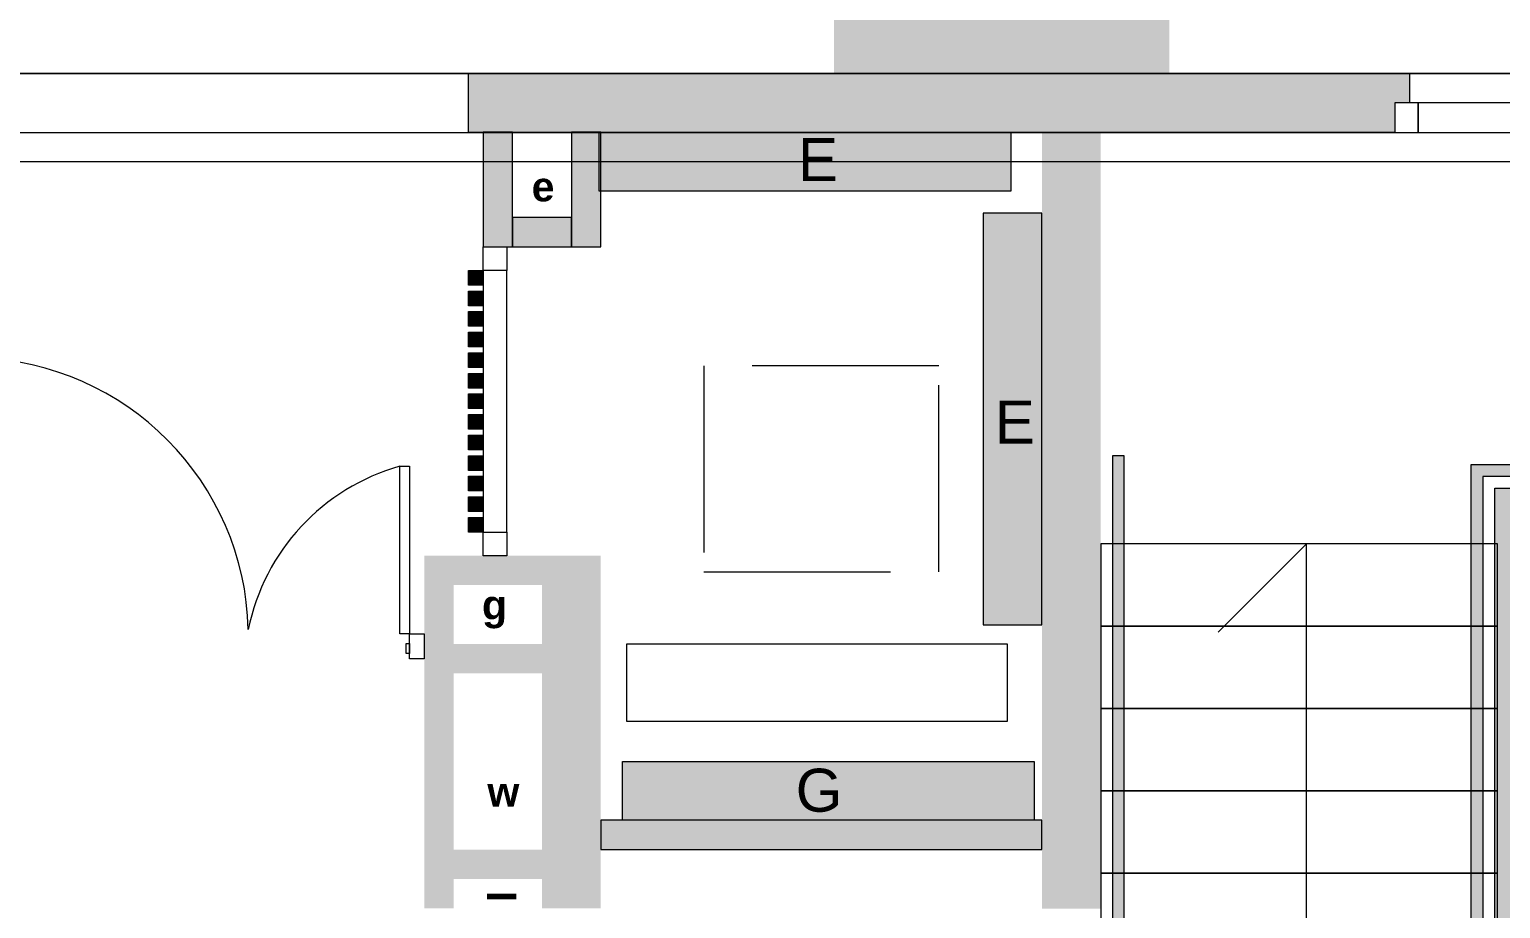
# Model space of a CAD drawing. Header units: millimetres. Extents: x 475159934 to 476245151, y 4620917055 to 4621447368.
# Drawn here: x 475283481 to 475288484, y 4621003450 to 4621006440 of the extents above; entities that cross this region are included whole.
import ezdxf

# ---------------------------------------------------------------- set-up
doc = ezdxf.new("R2010")
doc.units = ezdxf.units.MM
doc.header["$MEASUREMENT"] = 0
doc.linetypes.add('Long Dashed', pattern=[1058.333302, 634.99999, -423.333311])
for name, color, linetype, lineweight, true_color in [('0_Pen_No__8_Pen_No__11', 7, 'Continuous', 0, 0x636466), ('New_2D Drafting - General_Pen_No__250_Pen_No__17', 7, 'Continuous', 0, 0xa68068), ('New_2D Drafting - General_Pen_No__250_Pen_No__7_Pen_No__252', 7, 'Continuous', 0, 0x666666)]:
    doc.layers.add(name, color=color, linetype=linetype, lineweight=lineweight, true_color=true_color)
for name, color, linetype, lineweight in [('0_Pen_No__8_Pen_No__7', 7, 'Continuous', 0), ('2D Drafting - General_Pen_No__1_Pen_No__7', 7, 'Continuous', 0), ('2D Drafting - General_Pen_No__250_Pen_No__7_Pen_No__154', 154, 'Continuous', 0), ('2D Drafting - General_Pen_No__250_Pen_No__7_Pen_No__250', 7, 'Continuous', 0), ('2D Drafting - General_Pen_No__250_Pen_No__7_Pen_No__7', 7, 'Continuous', 0), ('a-iataki_Pen_No__1_Pen_No__1', 1, 'Continuous', 0), ('Doors_Pen_No__7_Pen_No__7', 7, 'Continuous', 0), ('G-Anno-Nplt_Pen_No__7', 7, 'Continuous', 0), ('gegmebi_Pen_No__7_Pen_No__7', 7, 'Continuous', 0), ('New_._Pen_No__1', 1, 'Continuous', 0), ('New_2D Drafting - General_Pen_No__1', 1, 'Continuous', 0), ('New_2D Drafting - General_Pen_No__250_Pen_No__7_Pen_No__235', 235, 'Continuous', 0), ('New_2D Drafting - General_Pen_No__250_Pen_No__7_Pen_No__250', 7, 'Continuous', 0), ('New_2D Drafting - General_Pen_No__250_Pen_No__7_Pen_No__7', 7, 'Continuous', 0), ('New_2D Drafting - General_Pen_No__30_Pen_No__9_Pen_No__9_Pen_No__250', 7, 'Continuous', 0), ('New_2D Drafting - General_Pen_No__30_Pen_No__9_Pen_No__9_Pen_No__4', 7, 'Continuous', 0), ('New_2D Drafting - General_Pen_No__30_Pen_No__9_Pen_No__9_Pen_No__7', 7, 'Continuous', 0), ('New_2D Drafting - General_Pen_No__4', 7, 'Continuous', 0), ('New_Structural - Bearing_Pen_No__250', 7, 'Continuous', 0), ('New_Structural - Bearing_Pen_No__4', 7, 'Continuous', 0), ('New_Structural - Bearing_Pen_No__7', 7, 'Continuous', 0), ('zoma_Pen_No__142', 142, 'Continuous', 0), ('zoma_Pen_No__5_Pen_No__5', 5, 'Continuous', 0)]:
    doc.layers.add(name, color=color, linetype=linetype, lineweight=lineweight)
doc.layers.add('zoma', color=7, linetype='Continuous')
doc.styles.add('GENERATED_STYLE_3', font='arial.ttf')
doc.styles.add('GENERATED_STYLE_8', font='arialbd.ttf')
doc.dimstyles.new('GENERATED_STYLE__3', dxfattribs={"dimtxt": 200, "dimasz": 64.421331, "dimexe": 0.18, "dimexo": 3, "dimgap": 0, "dimtad": 1, "dimtih": 1, "dimtoh": 1, "dimlfac": 0.001, "dimzin": 0, "dimdsep": 46, "dimtxsty": 'GENERATED_STYLE_3', "dimblk": 'ARROWHEAD_2', "dimblk1": 'ARROWHEAD_2', "dimblk2": 'ARROWHEAD_2', "dimcen": 0.09, "dimclrd": 142, "dimclre": 142, "dimclrt": 142, "dimadec": 0, "dimazin": 0, "dimtfac": 1, "dimtdec": 4, "dimtmove": 0, "dimatfit": 3, "dimfxl": 1, "dimtolj": 1, "dimtzin": 0, "dimarcsym": 0})
doc.dimstyles.new('GENERATED_STYLE__6', dxfattribs={"dimtxt": 200, "dimasz": 64.421331, "dimexe": 0.18, "dimexo": 3, "dimgap": 0, "dimtad": 1, "dimlfac": 0.001, "dimzin": 0, "dimdsep": 46, "dimtxsty": 'GENERATED_STYLE_3', "dimblk": 'ARROWHEAD_2', "dimblk1": 'ARROWHEAD_2', "dimblk2": 'ARROWHEAD_2', "dimcen": 0.09, "dimclrd": 142, "dimclre": 142, "dimclrt": 142, "dimadec": 0, "dimazin": 0, "dimtfac": 1, "dimtdec": 4, "dimtmove": 0, "dimatfit": 3, "dimfxl": 1, "dimtolj": 1, "dimtzin": 0, "dimarcsym": 0})

# ---------------------------------------------------------------- blocks, each defined once
blk = doc.blocks.new('*D1600', base_point=(475826095.8, 4621095193.2))
at = {"layer": 'zoma_Pen_No__142', "color": 142, "linetype": 'Continuous', "lineweight": 0, "transparency": 16777216}
for p, q in [((475283324.3, 4621009031.1), (475283324.3, 4621009158.3)), ((475289824.3, 4621009031.1), (475289824.3, 4621009158.3)), ((475283348.8, 4621009137.1), (475283299.9, 4621009052.3)), ((475289848.8, 4621009137.1), (475289799.9, 4621009052.3)), ((475283324.3, 4621009094.7), (475289824.3, 4621009094.7))]:
    blk.add_line(p, q, dxfattribs=at)
at = {"layer": 'zoma_Pen_No__142', "color": 142, "lineweight": 0, "transparency": 16777216, "char_height": 200, "attachment_point": 7, "style": 'GENERATED_STYLE_3'}
for s, insert in [('\\A1;{\\pql;\\fArial|b0|i0|c204|p0;\\W1.000000;6.50}', (475286307.4, 4621009134.7)), ('\\A1;{\\pql;\\fArial|b0|i0|c204|p0;\\W1.000000;0.40}', (475289266, 4621009134.7))]:
    blk.add_mtext(s, dxfattribs=dict(at, insert=insert))
blk = doc.blocks.new('ARROWHEAD_2')
at = {"color": 0, "linetype": 'Continuous', "lineweight": 0}
for p, q in [((0, 0), (-1, 0)), ((-0.378, -0.655), (0.378, 0.655))]:
    blk.add_line(p, q, dxfattribs=at)
blk = doc.blocks.new('*D1607', base_point=(475826095.8, 4621095193.2))
at = {"layer": 'zoma_Pen_No__142', "color": 142, "linetype": 'Continuous', "lineweight": 0, "transparency": 16777216}
for p, q in [((475299242.6, 4621006265.8), (475299157.9, 4621006314.7)), ((475299200.3, 4621006290.2), (475299200.3, 4621006331.7)), ((475299263.8, 4621006290.2), (475299136.7, 4621006290.2)), ((475299200.3, 4620986935.6), (475299200.3, 4621006290.2)), ((475299263.8, 4620986935.6), (475299136.7, 4620986935.6)), ((475299157.9, 4620986960.1), (475299242.6, 4620986911.1)), ((475299200.3, 4620986894.2), (475299200.3, 4620986935.6))]:
    blk.add_line(p, q, dxfattribs=at)
at = {"layer": 'zoma_Pen_No__142', "color": 142, "lineweight": 0, "transparency": 16777216, "insert": (475299160.3, 4620996269.7), "char_height": 200, "attachment_point": 7, "rotation": 90, "style": 'GENERATED_STYLE_3'}
blk.add_mtext('\\A1;{\\pql;\\fArial|b0|i0|c204|p0;\\W1.000000;19.35}', dxfattribs=at)
blk = doc.blocks.new('*D1617', base_point=(475826095.8, 4621095193.2))
at = {"layer": 'zoma_Pen_No__142', "color": 142, "linetype": 'Continuous', "lineweight": 0, "transparency": 16777216}
for p, q in [((475298377.3, 4621005914.7), (475298462.1, 4621005865.8)), ((475298483.3, 4621005890.2), (475298356.1, 4621005890.2)), ((475298419.7, 4621002135.6), (475298419.7, 4621005890.2)), ((475298377.3, 4621002160.1), (475298462.1, 4621002111.1)), ((475298483.3, 4621002135.6), (475298356.1, 4621002135.6))]:
    blk.add_line(p, q, dxfattribs=at)
at = {"layer": 'zoma_Pen_No__142', "color": 142, "lineweight": 0, "transparency": 16777216, "char_height": 200, "attachment_point": 7, "rotation": 90, "style": 'GENERATED_STYLE_3'}
for s, insert in [('\\A1;{\\pql;\\fArial|b0|i0|c204|p0;\\W1.000000;0.40}', (475298379.7, 4621005331.9)), ('\\A1;{\\pql;\\fArial|b0|i0|c204|p0;\\W1.000000;3.75}', (475298379.7, 4621003746))]:
    blk.add_mtext(s, dxfattribs=dict(at, insert=insert))
blk = doc.blocks.new('*D1618', base_point=(475826095.8, 4621095193.2))
at = {"layer": 'zoma_Pen_No__142', "color": 142, "linetype": 'Continuous', "lineweight": 0, "transparency": 16777216}
for p, q in [((475298462.1, 4621006265.8), (475298377.3, 4621006314.7)), ((475298419.7, 4621006290.2), (475298419.7, 4621006331.7)), ((475298483.3, 4621006290.2), (475298356.1, 4621006290.2)), ((475298419.7, 4621005890.2), (475298419.7, 4621006290.2)), ((475298377.3, 4621005914.7), (475298462.1, 4621005865.8)), ((475298483.3, 4621005890.2), (475298356.1, 4621005890.2))]:
    blk.add_line(p, q, dxfattribs=at)

msp = doc.modelspace()

# ---------------------------------------------------------------- hatches: boundary and pattern name
at = {"layer": '0_Pen_No__8_Pen_No__11', "linetype": 'Continuous', "lineweight": 0, "true_color": 0x636466}
for points in [[(475286818.387, 4621006090.425), (475286818.386, 4621005890.425), (475285418.432, 4621005890.435), (475285418.433, 4621006090.435)], [(475286924.277, 4621005815.67), (475286724.277, 4621005815.669), (475286724.286, 4621004415.715), (475286924.286, 4621004415.717)], [(475286898.105, 4621003950.474), (475286898.105, 4621003750.474), (475285498.151, 4621003750.474), (475285498.151, 4621003950.474)]]:
    msp.add_hatch(color=251, dxfattribs=at).paths.add_polyline_path(points)
at = {"layer": '2D Drafting - General_Pen_No__250_Pen_No__7_Pen_No__154', "linetype": 'Continuous', "lineweight": 0}
msp.add_hatch(color=154, dxfattribs=at).paths.add_polyline_path([(475288174.291, 4621006190.287), (475288124.448, 4621006190.287), (475288124.448, 4621006090.239), (475284974.017, 4621006090.239), (475284974.017, 4621006290.239), (475288174.291, 4621006290.239)])
at = {"layer": '2D Drafting - General_Pen_No__250_Pen_No__7_Pen_No__7', "linetype": 'Continuous', "lineweight": 0}
for points in [[(475285324.286, 4621006090.421), (475285324.286, 4621005700.464), (475285424.286, 4621005700.464), (475285424.286, 4621006090.421)], [(475286924.285, 4621006090.239), (475286924.285, 4621003450.207), (475287124.285, 4621003450.207), (475287124.285, 4621006090.239)], [(475285424.285, 4621004650.474), (475285224.285, 4621004650.474), (475285224.285, 4621003450.474), (475285424.285, 4621003450.474)]]:
    msp.add_hatch(color=7, dxfattribs=at).paths.add_polyline_path(points)
at = {"layer": 'New_2D Drafting - General_Pen_No__1', "linetype": 'Continuous', "lineweight": 0}
msp.add_hatch(color=1, dxfattribs=at).paths.add_polyline_path([(475287164.343, 4621002150.197), (475287204.343, 4621002150.197), (475287204.343, 4621004990.197), (475287164.343, 4621004990.197)])
h = msp.add_hatch(color=1, dxfattribs=at)
h.paths.add_polyline_path([(475288764.343, 4621002220.089), (475288384.343, 4621002220.089), (475288384.343, 4621002350.197), (475288384.343, 4621004960.104), (475288764.343, 4621004960.104)])
h.paths.add_polyline_path([(475288424.343, 4621002260.089), (475288724.343, 4621002260.089), (475288724.343, 4621004920.104), (475288424.343, 4621004920.104)], flags=0)
h = msp.add_hatch(color=1, dxfattribs=at)
h.paths.add_polyline_path([(475288684.343, 4621002300.089), (475288464.343, 4621002300.089), (475288464.343, 4621004880.104), (475288684.343, 4621004880.104)])
h.paths.add_polyline_path([(475288624.343, 4621002360.089), (475288624.343, 4621004820.104), (475288524.343, 4621004820.104), (475288524.343, 4621002360.089)], flags=0)
at = {"layer": 'New_2D Drafting - General_Pen_No__250_Pen_No__17', "linetype": 'Continuous', "lineweight": 0, "true_color": 0xa68068}
for points in [[(475285024.285, 4621005570.474), (475285024.285, 4621005620.474), (475284974.285, 4621005620.474), (475284974.285, 4621005570.474)], [(475285024.285, 4621005500.474), (475285024.285, 4621005550.474), (475284974.285, 4621005550.474), (475284974.285, 4621005500.474)], [(475285024.285, 4621005430.474), (475285024.285, 4621005480.474), (475284974.285, 4621005480.474), (475284974.285, 4621005430.474)], [(475285024.285, 4621005360.474), (475285024.285, 4621005410.474), (475284974.285, 4621005410.474), (475284974.285, 4621005360.474)], [(475285024.285, 4621005290.474), (475285024.285, 4621005340.474), (475284974.285, 4621005340.474), (475284974.285, 4621005290.474)], [(475284974.285, 4621005270.474), (475284974.285, 4621005220.474), (475285024.285, 4621005220.474), (475285024.285, 4621005270.474)], [(475285024.285, 4621005150.474), (475285024.285, 4621005200.474), (475284974.285, 4621005200.474), (475284974.285, 4621005150.474)], [(475285024.285, 4621005080.474), (475285024.285, 4621005130.474), (475284974.285, 4621005130.474), (475284974.285, 4621005080.474)], [(475285024.285, 4621005010.474), (475285024.285, 4621005060.474), (475284974.285, 4621005060.474), (475284974.285, 4621005010.474)], [(475285024.285, 4621004940.474), (475285024.285, 4621004990.474), (475284974.285, 4621004990.474), (475284974.285, 4621004940.474)], [(475285024.285, 4621004870.474), (475285024.285, 4621004920.474), (475284974.285, 4621004920.474), (475284974.285, 4621004870.474)], [(475285024.285, 4621004800.474), (475285024.285, 4621004850.474), (475284974.285, 4621004850.474), (475284974.285, 4621004800.474)], [(475284974.285, 4621004780.474), (475284974.285, 4621004730.474), (475285024.285, 4621004730.474), (475285024.285, 4621004780.474)]]:
    msp.add_hatch(color=45, dxfattribs=at).paths.add_polyline_path(points)
at = {"layer": 'New_2D Drafting - General_Pen_No__250_Pen_No__7_Pen_No__235', "linetype": 'Continuous', "lineweight": 0, "true_color": 0x3f1f2f}
msp.add_hatch(color=249, dxfattribs=at).paths.add_polyline_path([(475244282.773, 4621010543.478, 0.32168845), (475243262.96, 4621009122.415), (475243262.96, 4621002135.601), (475244152.204, 4621002135.601), (475244152.204, 4621008831.724, -0.32168845), (475244832.079, 4621009779.099), (475247789.342, 4621010778.379), (475251048.431, 4621011879.647), (475264825.015, 4621016534.85), (475264825.015, 4621006290.236), (475265670.405, 4621006290.236), (475265725.162, 4621006290.236), (475265725.162, 4621016845.436), (475286217.575, 4621016845.436), (475286217.575, 4621012037.196), (475286217.575, 4621009163.716), (475286217.575, 4621006290.236), (475287357.791, 4621006290.236), (475287357.791, 4621010759.269), (475287357.791, 4621012085.341), (475287357.791, 4621016845.436), (475291232.403, 4621016845.436), (475292838.473, 4621016551.56), (475294631.036, 4621016223.56), (475298769.84, 4621015466.248), (475299617.458, 4621015311.152), (475302103.942, 4621014856.18, -0.36214705), (475302923.952, 4621013872.511), (475302923.952, 4620991290.299), (475338673.946, 4620991290.299), (475338673.946, 4620982410.587), (475328974.381, 4620982410.587), (475271015.903, 4620982410.587), (475271015.903, 4620982931.767), (475270015.605, 4620982931.767), (475270015.605, 4620982410.587), (475270015.605, 4620981410.587), (475329174.799, 4620981410.587), (475339673.946, 4620981410.587), (475339673.946, 4620982410.587), (475339673.946, 4620989798.783), (475339673.946, 4620992290.299), (475303923.952, 4620992290.299), (475303923.952, 4621014187.663, 0.36214705), (475302693.937, 4621015663.166), (475298439.62, 4621016441.614), (475291314.066, 4621017745.436), (475265842.794, 4621017745.436, 0.08164597), (475265362.607, 4621017666.499)])
at = {"layer": 'New_2D Drafting - General_Pen_No__250_Pen_No__7_Pen_No__7', "linetype": 'Continuous', "lineweight": 0}
for points in [[(475285124.285, 4621006090.464), (475285024.285, 4621006090.464), (475285024.285, 4621005700.464), (475285124.285, 4621005700.464)], [(475286924.285, 4621003650.709), (475286924.285, 4621003750.709), (475285424.285, 4621003750.709), (475285424.285, 4621003650.709)]]:
    msp.add_hatch(color=7, dxfattribs=at).paths.add_polyline_path(points)
at = {"layer": 'New_2D Drafting - General_Pen_No__30_Pen_No__9_Pen_No__9_Pen_No__4', "linetype": 'Continuous', "lineweight": 0}
for points in [[(475285324.286, 4621005800.464), (475285124.285, 4621005800.464), (475285124.285, 4621005700.464), (475285324.286, 4621005700.464)], [(475284924.285, 4621004350.472), (475284924.285, 4621004550.474), (475285224.285, 4621004550.474), (475285224.285, 4621004650.474), (475284824.285, 4621004650.474), (475284824.285, 4621004350.472)]]:
    msp.add_hatch(color=7, dxfattribs=at).paths.add_polyline_path(points)
at = {"layer": 'New_2D Drafting - General_Pen_No__30_Pen_No__9_Pen_No__9_Pen_No__7', "linetype": 'Continuous', "lineweight": 0}
for points in [[(475284824.285, 4621004350.472), (475284824.285, 4621003450.474), (475284924.285, 4621003450.474), (475284924.285, 4621004350.472)], [(475285224.285, 4621004350.472), (475284924.285, 4621004350.472), (475284924.285, 4621004250.472), (475285224.285, 4621004250.472)], [(475285224.285, 4621003650.474), (475284924.285, 4621003650.474), (475284924.285, 4621003550.474), (475285224.285, 4621003550.474)]]:
    msp.add_hatch(color=7, dxfattribs=at).paths.add_polyline_path(points)

# ---------------------------------------------------------------- linework, layer by layer
at = {"layer": '0_Pen_No__8_Pen_No__7', "color": 7, "linetype": 'Continuous', "lineweight": 0, "flags": 128}
for points in [[(475286818.387, 4621006090.425), (475286818.386, 4621005890.425), (475285418.432, 4621005890.435), (475285418.433, 4621006090.435)], [(475286924.277, 4621005815.67), (475286724.277, 4621005815.669), (475286724.286, 4621004415.715), (475286924.286, 4621004415.717)], [(475286898.105, 4621003950.474), (475286898.105, 4621003750.474), (475285498.151, 4621003750.474), (475285498.151, 4621003950.474)]]:
    msp.add_lwpolyline(points, close=True, dxfattribs=at)
at = {"layer": '2D Drafting - General_Pen_No__1_Pen_No__7', "color": 7, "linetype": 'Continuous', "lineweight": 0, "flags": 128}
msp.add_lwpolyline([(475289824.343, 4621005990.239), (475283324.343, 4621005990.239), (475283324.343, 4621006290.239), (475289824.343, 4621006290.239)], close=True, dxfattribs=at)
at = {"layer": '2D Drafting - General_Pen_No__250_Pen_No__7_Pen_No__250', "color": 7, "linetype": 'Continuous', "lineweight": 0, "flags": 128}
msp.add_lwpolyline([(475285324.286, 4621006090.421), (475285324.286, 4621005700.464), (475285424.286, 4621005700.464), (475285424.286, 4621006090.421)], close=True, dxfattribs=at)
at = {"layer": '2D Drafting - General_Pen_No__250_Pen_No__7_Pen_No__7', "color": 7, "linetype": 'Continuous', "lineweight": 0, "flags": 128}
msp.add_lwpolyline([(475288174.291, 4621006190.287), (475288124.448, 4621006190.287), (475288124.448, 4621006090.239), (475284974.017, 4621006090.239), (475284974.017, 4621006290.239), (475288174.291, 4621006290.239)], close=True, dxfattribs=at)
at = {"layer": 'Doors_Pen_No__7_Pen_No__7', "color": 7, "linetype": 'Continuous', "lineweight": 0, "flags": 128}
for points in [[(475284774.287, 4621004384.533), (475284740.954, 4621004384.481), (475284740.954, 4621004954.41), (475284774.287, 4621004954.462)], [(475284774.287, 4621004317.867), (475284762.787, 4621004317.867), (475284762.787, 4621004351.2), (475284774.287, 4621004351.2)], [(475284824.287, 4621004299.867), (475284774.287, 4621004299.867), (475284774.287, 4621004384.533), (475284824.287, 4621004384.533)]]:
    msp.add_lwpolyline(points, close=True, dxfattribs=at)
at = {"layer": 'Doors_Pen_No__7_Pen_No__7', "color": 7, "linetype": 'Continuous', "lineweight": 0}
msp.add_arc((475284937.286, 4621004255.573), 725.892, 105.692257, 168.609608, dxfattribs=at)
at = {"layer": 'G-Anno-Nplt_Pen_No__7', "color": 7, "linetype": 'Continuous', "lineweight": 0}
msp.add_arc((475283279.353, 4621004376.243), 946.61, 1.373396, 88.27042, dxfattribs=at)
at = {"layer": 'gegmebi_Pen_No__7_Pen_No__7', "color": 7, "linetype": 'Continuous', "lineweight": 0, "flags": 128}
for points in [[(475288474.343, 4621004410.197), (475288474.343, 4621004690.197), (475287124.343, 4621004690.197), (475287124.343, 4621004410.197)], [(475288474.343, 4621004130.197), (475288474.343, 4621004410.197), (475287124.343, 4621004410.197), (475287124.343, 4621004130.197)], [(475288474.343, 4621003850.197), (475288474.343, 4621004130.197), (475287124.343, 4621004130.197), (475287124.343, 4621003850.197)], [(475288474.343, 4621003570.197), (475288474.343, 4621003850.197), (475287124.343, 4621003850.197), (475287124.343, 4621003570.197)], [(475288474.343, 4621003290.197), (475288474.343, 4621003570.197), (475287124.343, 4621003570.197), (475287124.343, 4621003290.197)]]:
    msp.add_lwpolyline(points, close=True, dxfattribs=at)
msp.add_lwpolyline([(475287824.343, 4621002450.197), (475287824.343, 4621004690.197), (475287524.343, 4621004390.197)], dxfattribs=at)
at = {"layer": 'New_2D Drafting - General_Pen_No__250_Pen_No__7_Pen_No__250', "color": 7, "linetype": 'Continuous', "lineweight": 0, "flags": 128}
for points in [[(475285124.285, 4621006090.464), (475285024.285, 4621006090.464), (475285024.285, 4621005700.464), (475285124.285, 4621005700.464)], [(475286924.285, 4621003650.709), (475286924.285, 4621003750.709), (475285424.285, 4621003750.709), (475285424.285, 4621003650.709)]]:
    msp.add_lwpolyline(points, close=True, dxfattribs=at)
at = {"layer": 'New_2D Drafting - General_Pen_No__250_Pen_No__7_Pen_No__252', "color": 251, "linetype": 'Continuous', "lineweight": 0, "true_color": 0x666666}
msp.add_lwpolyline([(475285574.408, 4621008960.22), (475285574.408, 4621016341.96), (475287574.564, 4621016341.96), (475287574.564, 4621008960.22), (475290224.204, 4621008960.22), (475290224.204, 4621006290.219), (475282924.204, 4621006290.219), (475282924.204, 4621008960.22)], close=True, dxfattribs=at)
at = {"layer": 'New_2D Drafting - General_Pen_No__30_Pen_No__9_Pen_No__9_Pen_No__250', "color": 7, "linetype": 'Continuous', "lineweight": 0, "flags": 128}
msp.add_lwpolyline([(475285324.286, 4621005800.464), (475285124.285, 4621005800.464), (475285124.285, 4621005700.464), (475285324.286, 4621005700.464)], close=True, dxfattribs=at)
at = {"layer": 'New_2D Drafting - General_Pen_No__4', "color": 7, "linetype": 'Continuous', "lineweight": 0, "flags": 128}
for points in [[(475287164.343, 4621002150.197), (475287204.343, 4621002150.197), (475287204.343, 4621004990.197), (475287164.343, 4621004990.197)], [(475288764.343, 4621002220.089), (475288384.343, 4621002220.089), (475288384.343, 4621002350.197), (475288384.343, 4621004960.104), (475288764.343, 4621004960.104)], [(475288424.343, 4621002260.089), (475288724.343, 4621002260.089), (475288724.343, 4621004920.104), (475288424.343, 4621004920.104)], [(475288684.343, 4621002300.089), (475288464.343, 4621002300.089), (475288464.343, 4621004880.104), (475288684.343, 4621004880.104)]]:
    msp.add_lwpolyline(points, close=True, dxfattribs=at)
at = {"layer": 'New_Structural - Bearing_Pen_No__250', "color": 7, "linetype": 'Continuous', "lineweight": 0}
for p, q in [((475288174.455, 4621006290.238), (475288174.452, 4621006190.238)), ((475288124.452, 4621006190.239), (475288124.448, 4621006090.239)), ((475288124.452, 4621006190.239), (475288124.448, 4621006090.239)), ((475288124.452, 4621006190.239), (475288124.448, 4621006090.239)), ((475288204.452, 4621006190.237), (475288124.452, 4621006190.239)), ((475288174.452, 4621006190.238), (475288124.452, 4621006190.239)), ((475288174.452, 4621006190.238), (475288124.452, 4621006190.239)), ((475288204.448, 4621006090.237), (475288204.452, 4621006190.237)), ((475288124.448, 4621006090.239), (475288204.448, 4621006090.237))]:
    msp.add_line(p, q, dxfattribs=at)
msp.add_lwpolyline([(475288204.448, 4621006090.237), (475288654.448, 4621006090.223), (475288654.452, 4621006190.223), (475288204.452, 4621006190.237)], close=True, dxfattribs=at)
at = {"layer": 'New_Structural - Bearing_Pen_No__4', "color": 7, "linetype": 'Continuous', "lineweight": 0, "flags": 128}
for points in [[(475285104.285, 4621005620.464), (475285024.285, 4621005620.464), (475285024.285, 4621005700.464), (475285104.285, 4621005700.464)], [(475285024.285, 4621005570.474), (475284974.285, 4621005570.474), (475284974.285, 4621005620.474), (475285024.285, 4621005620.474)], [(475285104.285, 4621005620.464), (475285024.285, 4621005620.464), (475285024.285, 4621004730.474), (475285104.285, 4621004730.474)], [(475285024.285, 4621005500.474), (475284974.285, 4621005500.474), (475284974.285, 4621005550.474), (475285024.285, 4621005550.474)], [(475285024.285, 4621005430.474), (475284974.285, 4621005430.474), (475284974.285, 4621005480.474), (475285024.285, 4621005480.474)], [(475285024.285, 4621005360.474), (475284974.285, 4621005360.474), (475284974.285, 4621005410.474), (475285024.285, 4621005410.474)], [(475285024.285, 4621005290.474), (475284974.285, 4621005290.474), (475284974.285, 4621005340.474), (475285024.285, 4621005340.474)], [(475285024.285, 4621005220.474), (475284974.285, 4621005220.474), (475284974.285, 4621005270.474), (475285024.285, 4621005270.474)], [(475285024.285, 4621005150.474), (475284974.285, 4621005150.474), (475284974.285, 4621005200.474), (475285024.285, 4621005200.474)], [(475285024.285, 4621005080.474), (475284974.285, 4621005080.474), (475284974.285, 4621005130.474), (475285024.285, 4621005130.474)], [(475285024.285, 4621005010.474), (475284974.285, 4621005010.474), (475284974.285, 4621005060.474), (475285024.285, 4621005060.474)], [(475285024.285, 4621004940.474), (475284974.285, 4621004940.474), (475284974.285, 4621004990.474), (475285024.285, 4621004990.474)], [(475285024.285, 4621004870.474), (475284974.285, 4621004870.474), (475284974.285, 4621004920.474), (475285024.285, 4621004920.474)], [(475285024.285, 4621004800.474), (475284974.285, 4621004800.474), (475284974.285, 4621004850.474), (475285024.285, 4621004850.474)], [(475285024.285, 4621004730.474), (475284974.285, 4621004730.474), (475284974.285, 4621004780.474), (475285024.285, 4621004780.474)], [(475285104.285, 4621004650.474), (475285024.285, 4621004650.474), (475285024.285, 4621004730.474), (475285104.285, 4621004730.474)]]:
    msp.add_lwpolyline(points, close=True, dxfattribs=at)
at = {"layer": 'New_Structural - Bearing_Pen_No__7', "color": 7, "linetype": 'Long Dashed', "lineweight": 0}
msp.add_lwpolyline([(475286574.285, 4621005295.902), (475285774.285, 4621005295.902), (475285774.285, 4621004595.898), (475286574.285, 4621004595.898)], close=True, dxfattribs=at)
at = {"layer": 'New_Structural - Bearing_Pen_No__7', "color": 7, "linetype": 'Continuous', "lineweight": 0}
msp.add_lwpolyline([(475286807.269, 4621004349.08), (475285511.567, 4621004349.08), (475285511.567, 4621004087.416), (475286807.269, 4621004087.416)], close=True, dxfattribs=at)
at = {"layer": 'zoma_Pen_No__5_Pen_No__5', "color": 5, "linetype": 'Continuous', "lineweight": 0}
msp.add_line((475229343.792, 4621006090.239), (475300771.399, 4621006090.239), dxfattribs=at)

# ---------------------------------------------------------------- texts
at = {"layer": 'a-iataki_Pen_No__1_Pen_No__1', "color": 1, "linetype": 'Continuous', "lineweight": 0, "char_height": 146.24328, "attachment_point": 1, "rotation": 359.998891, "style": 'GENERATED_STYLE_3'}
for s, insert in [('\\A1;{\\pql;\\fArial|b0|i0|c204|p0;\\W1.000000;E}', (475286094.751, 4621006070.608)), ('\\A1;{\\pql;\\fArial|b0|i0|c204|p0;\\W1.000000;E}', (475286764.166, 4621005178.158)), ('\\A1;{\\pql;\\fArial|b0|i0|c204|p0;\\W1.000000;G}', (475286087.107, 4621003925.867))]:
    msp.add_mtext(s, dxfattribs=dict(at, insert=insert))
at = {"layer": 'New_._Pen_No__1', "color": 1, "linetype": 'Continuous', "lineweight": 0, "char_height": 100, "attachment_point": 2, "style": 'GENERATED_STYLE_8'}
for s, insert in [('\\A1;{\\pqc;\\fArial|b1|i0|c204|p0;\\W1.000000;e}', (475285228.094, 4621005955.494)), ('\\A1;{\\pqc;\\fArial|b1|i0|c204|p0;\\W1.000000;g}', (475285063.001, 4621004533.318)), ('\\A1;{\\pqc;\\fArial|b1|i0|c204|p0;\\W1.000000;w}', (475285093.063, 4621003897.191))]:
    msp.add_mtext(s, dxfattribs=dict(at, insert=insert))
at = {"layer": 'New_._Pen_No__1', "color": 1, "linetype": 'Continuous', "lineweight": 0, "insert": (475285037.349, 4621003491.295), "char_height": 100, "attachment_point": 2, "rotation": 90, "style": 'GENERATED_STYLE_8'}
msp.add_mtext('\\A1;{\\pqc;\\fArial|b1|i0|c204|p0;\\W1.000000;I}', dxfattribs=at)

# ---------------------------------------------------------------- dimensions: what is measured, and where the dimension line sits
at = {"layer": 'zoma', "color": 142, "linetype": 'Continuous', "lineweight": 0}
dim = msp.add_linear_dim(base=(475289824.336, 4621009094.704), p1=(475283324.336, 4621004410.209), p2=(475289824.336, 4621004410.209), dimstyle='GENERATED_STYLE__3', dxfattribs=at)
dim.commit()
dim.dimension.update_dxf_attribs({"geometry": '*D1600', "text_midpoint": (475286566.332, 4621009234.704), "dimtype": 160})
for base, p1, p2, picture, middle in [((475299200.263, 4621006290.239), (475232908.837, 4620986935.604), (475254624.343, 4621006290.239), '*D1607', (475299060.263, 4620996604.749)), ((475298419.678, 4621006290.239), (475254624.343, 4621005890.239), (475254624.343, 4621006290.239), '*D1618', (475298279.678, 4621005590.818)), ((475298419.678, 4621005890.239), (475233224.343, 4621002135.604), (475254624.343, 4621005890.239), '*D1617', (475298279.678, 4621004004.918))]:
    dim = msp.add_linear_dim(base=base, p1=p1, p2=p2, angle=90, dimstyle='GENERATED_STYLE__6', dxfattribs=at)
    dim.commit()
    dim.dimension.update_dxf_attribs({"geometry": picture, "text_midpoint": middle, "dimtype": 160, "text_rotation": 90})

doc.saveas('drawing.dxf')
